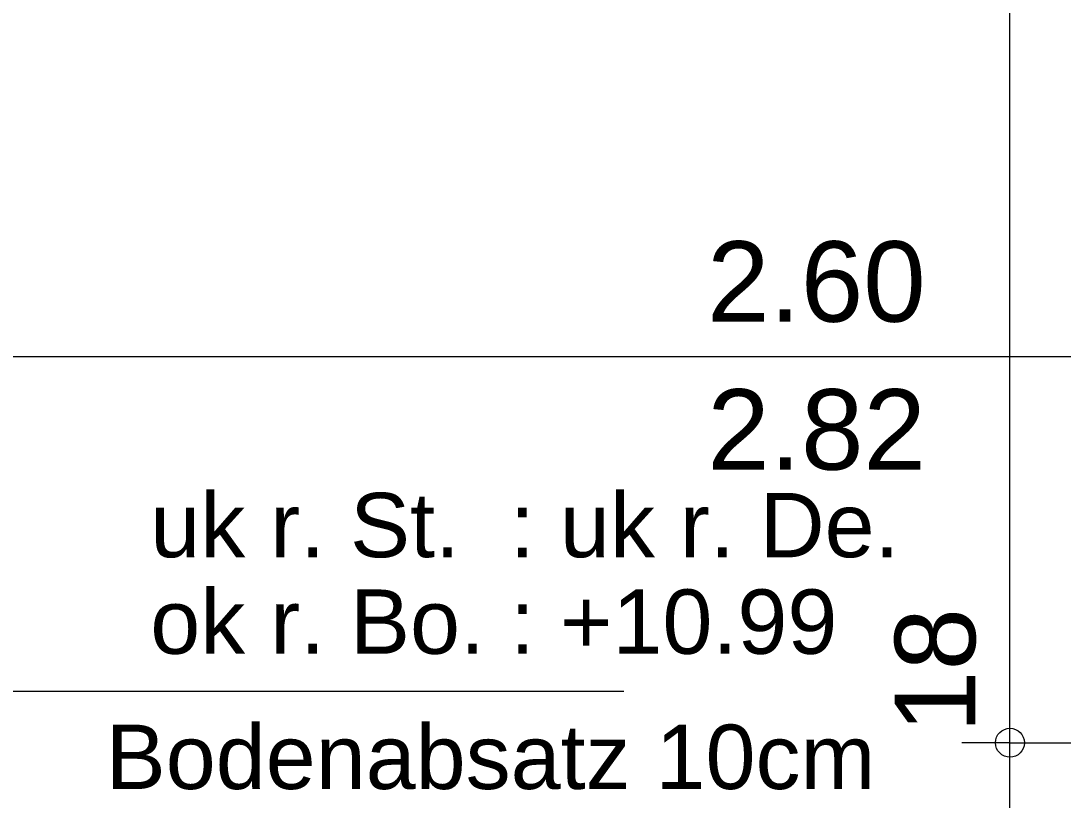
# Model space of a CAD drawing. Header units: metres. Extents: x 0.003 to 0.843, y 0.003 to 0.597.
# Drawn here: x 0.57612 to 0.60851, y 0.20441 to 0.22862 of the extents above; entities that cross this region are included whole.
import ezdxf

# ---------------------------------------------------------------- set-up
doc = ezdxf.new("R2010")
doc.units = ezdxf.units.M
doc.linetypes.add('AUSGEZOGEN', pattern=[0])
doc.linetypes.add('PUNKT', pattern=[6.35, 0, -6.35])
for name, color, linetype, lineweight in [('Bodenplatte', 7, 'AUSGEZOGEN', 18), ('Text Koten', 7, 'AUSGEZOGEN', 25), ('Vorhangbrett', 7, 'AUSGEZOGEN', 13), ('Werkplan- Ausfuehrungsmasse', 7, 'AUSGEZOGEN', 13)]:
    doc.layers.add(name, color=color, linetype=linetype, lineweight=lineweight)
doc.styles.add('ARIAL', font='ARIAL.TTF')

msp = doc.modelspace()

# ---------------------------------------------------------------- linework, layer by layer
at = {"layer": 'Vorhangbrett', "color": 191, "linetype": 'PUNKT', "lineweight": 13, "true_color": 0xbe96ea}
msp.add_line((0.49486, 0.207797), (0.63086, 0.207797), dxfattribs=at)
at = {"layer": 'Werkplan- Ausfuehrungsmasse', "color": 7, "linetype": 'AUSGEZOGEN', "lineweight": 13}
for p, q in [((0.60686, 0.206197), (0.60686, 0.316497)), ((0.57476, 0.218197), (0.62676, 0.218197)), ((0.60686, 0.206197), (0.60536, 0.206197)), ((0.60686, 0.206197), (0.60836, 0.206197)), ((0.60686, 0.202597), (0.60686, 0.206197))]:
    msp.add_line(p, q, dxfattribs=at)
msp.add_lwpolyline([(0.60686, 0.206197), (0.607246, 0.206197), (0.607246, 0.206197), (0.61886, 0.206197)], dxfattribs=at)
msp.add_circle((0.60686, 0.206197), 0.00045, dxfattribs=at)

# ---------------------------------------------------------------- texts
at = {"layer": 'Bodenplatte', "color": 92, "linetype": 'AUSGEZOGEN', "lineweight": 18, "true_color": 0x00c600, "insert": (0.57876, 0.204731), "char_height": 0.002, "width": 0.001, "attachment_point": 7, "style": 'ARIAL'}
msp.add_mtext('Bodenabsatz\\~10cm', dxfattribs=at)
at = {"layer": 'Text Koten', "color": 7, "linetype": 'AUSGEZOGEN', "lineweight": 18, "char_height": 0.002, "width": 0.001, "attachment_point": 7, "style": 'ARIAL'}
for s, insert in [('uk\\~r.\\~St.\\~\\~:\\~uk\\~r.\\~De.', (0.580143, 0.211931)), ('ok\\~r.\\~Bo.\\~:\\~+10.99', (0.580143, 0.208931))]:
    msp.add_mtext(s, dxfattribs=dict(at, insert=insert))
at = {"layer": 'Werkplan- Ausfuehrungsmasse', "color": 7, "linetype": 'AUSGEZOGEN', "lineweight": 25, "char_height": 0.0025, "width": 0.00125, "attachment_point": 7, "style": 'ARIAL'}
for s, insert in [('2.60', (0.597445, 0.21924)), ('2.82', (0.597453, 0.214644))]:
    msp.add_mtext(s, dxfattribs=dict(at, insert=insert))
at = {"layer": 'Werkplan- Ausfuehrungsmasse', "color": 7, "linetype": 'AUSGEZOGEN', "lineweight": 25, "insert": (0.605817, 0.206499), "char_height": 0.0025, "width": 0.00125, "attachment_point": 7, "rotation": 90, "style": 'ARIAL'}
msp.add_mtext('18', dxfattribs=at)

doc.saveas('drawing.dxf')
